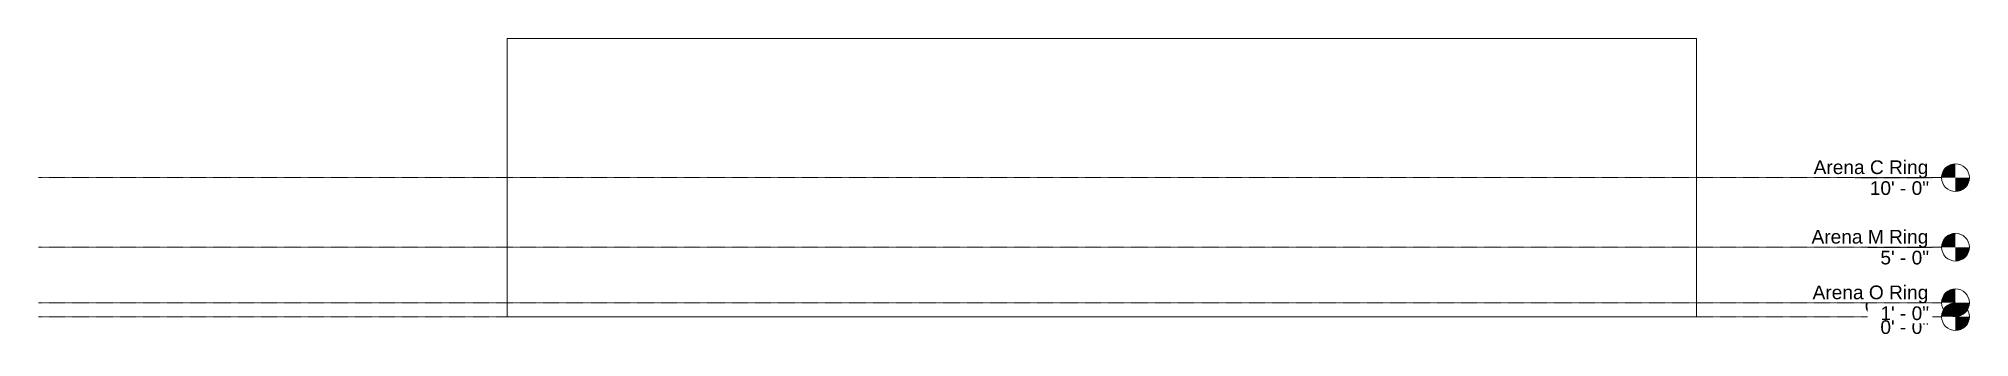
# Model space of a CAD drawing. Header units: inches. Extents: x -886 to 779, y -18 to 240.
import ezdxf

# ---------------------------------------------------------------- set-up
doc = ezdxf.new("R2010")
doc.units = ezdxf.units.IN
doc.header["$MEASUREMENT"] = 0
doc.linetypes.add('Grid Line 1_2_', pattern=[0.875, 0.5, -0.125, 0.125, -0.125])
doc.layers.add('A-FLOR-LEVL', color=6, linetype='Continuous', lineweight=9)
doc.layers.add('A-WALL', color=2, linetype='Continuous', lineweight=13)

# ---------------------------------------------------------------- blocks, each defined once
blk = doc.blocks.new('Level - Level Head - Circle-50818-West')
at = {"layer": 'A-FLOR-LEVL'}
h = blk.add_hatch(color=256, dxfattribs=at)
edge = h.paths.add_edge_path(flags=0)
edge.add_line((767.4, 0), (755.4, 0))
edge.add_arc((767.4, 0), 12, 90, 180, ccw=False)
edge.add_line((767.4, 12), (767.4, 0))
h = blk.add_hatch(color=256, dxfattribs=at)
edge = h.paths.add_edge_path(flags=0)
edge.add_line((767.4, -12), (767.4, 0))
edge.add_line((767.4, 0), (779.4, 0))
edge.add_arc((767.4, 0), 12, 270, 360, ccw=False)
blk.add_circle((767.4, 0), 12, dxfattribs=at)

msp = doc.modelspace()

# ---------------------------------------------------------------- linework, layer by layer
at = {"layer": 'A-WALL'}
for p, q in [((544.1, 240), (-481.9, 240)), ((-481.9, 0), (-481.9, 240)), ((544.1, 240), (544.1, 0)), ((-481.9, 0), (544.1, 0))]:
    msp.add_line(p, q, dxfattribs=at)

# ---------------------------------------------------------------- block references
at = {"layer": 'A-FLOR-LEVL'}
for p in [(0, 120), (0, 60), (0, 0)]:
    msp.add_blockref('Level - Level Head - Circle-50818-West', p, dxfattribs=at)

# ---------------------------------------------------------------- texts
at = {"layer": 'A-FLOR-LEVL', "char_height": 11.802, "attachment_point": 3, "line_spacing_factor": 0.938532, "bg_fill": 3, "box_fill_scale": 1.25, "bg_fill_color": 0, "bg_fill_transparency": 0}
for s, insert, width in [('\\fArial|b0|i0|c0|p34|;Arena C Ring', (744, 134.9), 117.792), ('\\fArial|b0|i0|c0|p34|;Arena M Ring', (744, 74.9), 119.952), ('\\fArial|b0|i0|c0|p34|;Ground', (744, 14.9), 65.52)]:
    msp.add_mtext(s, dxfattribs=dict(at, insert=insert, width=width))

# ---------------------------------------------------------------- next in the draw order: texts
for s, insert, width in [('\\fArial|b0|i0|c0|p34|;10\' - 0"', (744.6, 116.9), 60.912), ('\\fArial|b0|i0|c0|p34|;5\' - 0"', (744.6, 56.9), 49.968), ('\\fArial|b0|i0|c0|p34|;Arena O Ring', (744, 26.9), 118.944), ('\\fArial|b0|i0|c0|p34|;0\' - 0"', (744.6, -3.1), 49.968)]:
    msp.add_mtext(s, dxfattribs=dict(at, insert=insert, width=width))

# ---------------------------------------------------------------- next in the draw order: linework, layer by layer
at = {"layer": 'A-FLOR-LEVL', "linetype": 'Grid Line 1_2_'}
for p, q in [((-886.1, 120), (755.4, 120)), ((-886.1, 60), (755.4, 60)), ((-886.1, 0), (755.4, 0))]:
    msp.add_line(p, q, dxfattribs=at)

# ---------------------------------------------------------------- next in the draw order: block references
at = {"layer": 'A-FLOR-LEVL'}
msp.add_blockref('Level - Level Head - Circle-50818-West', (0, 12), dxfattribs=at)

# ---------------------------------------------------------------- next in the draw order: texts
at = {"layer": 'A-FLOR-LEVL', "insert": (744.6, 8.9), "char_height": 11.802, "width": 49.968, "attachment_point": 3, "line_spacing_factor": 0.938532, "bg_fill": 3, "box_fill_scale": 1.25, "bg_fill_color": 0, "bg_fill_transparency": 0}
msp.add_mtext('\\fArial|b0|i0|c0|p34|;1\' - 0"', dxfattribs=at)

# ---------------------------------------------------------------- next in the draw order: linework, layer by layer
at = {"layer": 'A-FLOR-LEVL', "linetype": 'Grid Line 1_2_'}
msp.add_line((-886.1, 12), (755.4, 12), dxfattribs=at)

doc.saveas('drawing.dxf')
